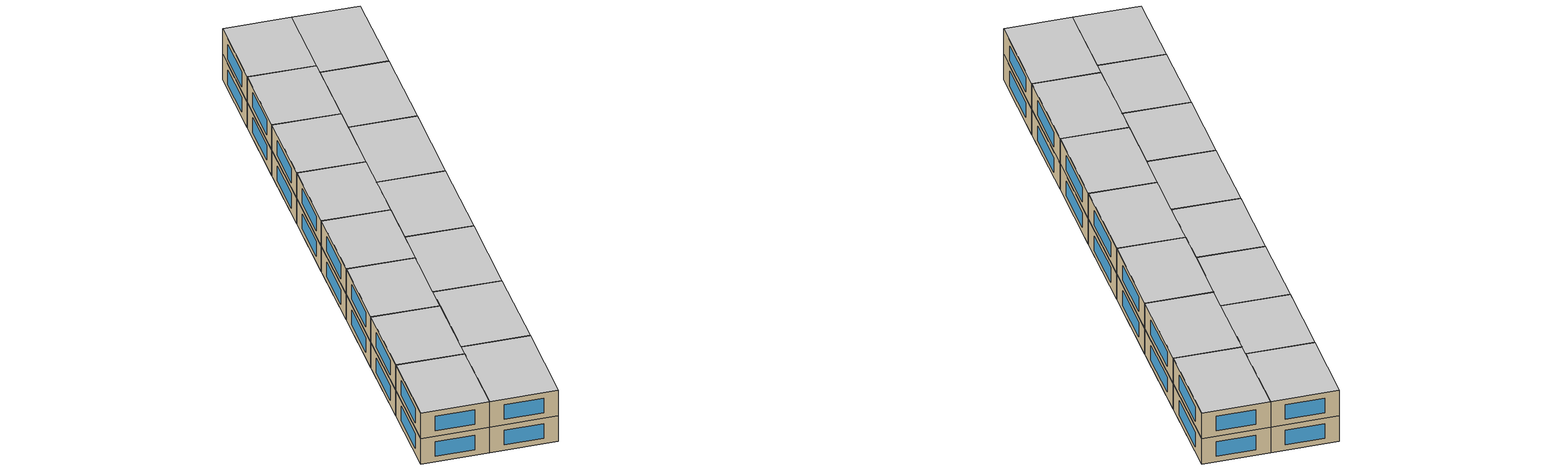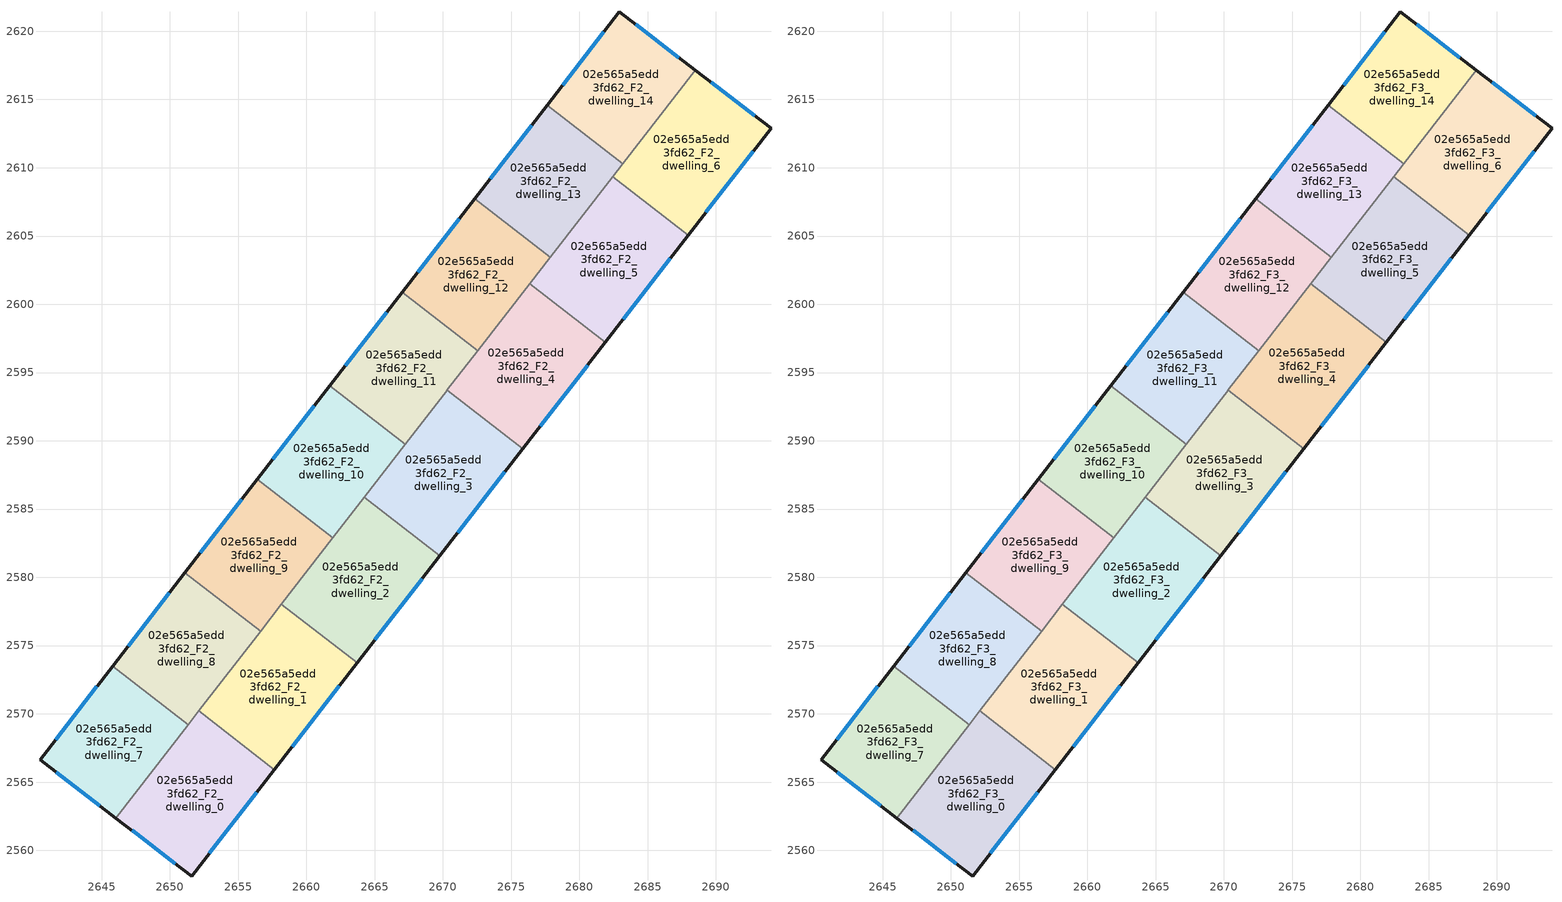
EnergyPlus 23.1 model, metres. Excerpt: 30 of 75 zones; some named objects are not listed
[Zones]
02e565a5edd3fd62_F2_dwelling_0
 floor to 02e565a5edd3fd62_F1_dwelling_0 (EU_floor_Construction): 2657.65,2565.92 2651.6,2558.1 2646.04,2562.37 2652.11,2570.21 z6
 wall outside (EU_wall_Construction): 2646.04,2562.37 2651.6,2558.1 2657.65,2565.92 z6:9
 wall to 02e565a5edd3fd62_F2_dwelling_1 (EU_wall_Construction): 2657.65,2565.92 2652.11,2570.21 z6:9
 wall to 02e565a5edd3fd62_F2_dwelling_7 (EU_wall_Construction): 2651.34,2569.21 2646.04,2562.37 z6:9
 wall to 02e565a5edd3fd62_F2_dwelling_8 (EU_wall_Construction): 2652.11,2570.21 2651.34,2569.21 z6:9
 window (EU_Window_Construction): 2652.89,2559.78 2656.36,2564.25 / 2647.23,2561.46 2650.41,2559.02 z6.64:8.36
02e565a5edd3fd62_F2_dwelling_1
 floor to 02e565a5edd3fd62_F1_dwelling_1 (EU_floor_Construction): 2663.71,2573.75 2657.65,2565.92 2652.11,2570.21 2658.18,2578.04 z6
 wall outside (EU_wall_Construction): 2657.65,2565.92 2663.71,2573.75 z6:9
 wall to 02e565a5edd3fd62_F2_dwelling_2 (EU_wall_Construction): 2663.71,2573.75 2658.18,2578.04 z6:9
 wall to 02e565a5edd3fd62_F2_dwelling_8 (EU_wall_Construction): 2656.64,2576.06 2652.11,2570.21 z6:9
 wall to 02e565a5edd3fd62_F2_dwelling_9 (EU_wall_Construction): 2658.18,2578.04 2656.64,2576.06 z6:9
 window (EU_Window_Construction): 2658.95,2567.6 2662.42,2572.07 z6.64:8.36
02e565a5edd3fd62_F2_dwelling_10
 floor to 02e565a5edd3fd62_F1_dwelling_10 (EU_floor_Construction): 2667.25,2589.75 2661.95,2582.91 2656.41,2587.2 2661.72,2594.04 z6
 wall outside (EU_wall_Construction): 2661.72,2594.04 2656.41,2587.2 z6:9
 wall to 02e565a5edd3fd62_F2_dwelling_11 (EU_wall_Construction): 2667.25,2589.75 2661.72,2594.04 z6:9
 wall to 02e565a5edd3fd62_F2_dwelling_9 (EU_wall_Construction): 2656.41,2587.2 2661.95,2582.91 z6:9
 wall to 02e565a5edd3fd62_F2_dwelling_3 (EU_wall_Construction): 2664.24,2585.86 2667.25,2589.75 z6:9
 wall to 02e565a5edd3fd62_F2_dwelling_2 (EU_wall_Construction): 2661.95,2582.91 2664.24,2585.86 z6:9
 window (EU_Window_Construction): 2660.58,2592.58 2657.55,2588.66 z6.64:8.36
02e565a5edd3fd62_F2_dwelling_11
 floor to 02e565a5edd3fd62_F1_dwelling_11 (EU_floor_Construction): 2672.56,2596.6 2667.25,2589.75 2661.72,2594.04 2667.02,2600.89 z6
 wall outside (EU_wall_Construction): 2667.02,2600.89 2661.72,2594.04 z6:9
 wall to 02e565a5edd3fd62_F2_dwelling_12 (EU_wall_Construction): 2672.56,2596.6 2667.02,2600.89 z6:9
 wall to 02e565a5edd3fd62_F2_dwelling_4 (EU_wall_Construction): 2670.3,2593.69 2672.56,2596.6 z6:9
 wall to 02e565a5edd3fd62_F2_dwelling_3 (EU_wall_Construction): 2667.25,2589.75 2670.3,2593.69 z6:9
 window (EU_Window_Construction): 2665.88,2599.43 2662.85,2595.51 z6.64:8.36
02e565a5edd3fd62_F2_dwelling_12
 floor to 02e565a5edd3fd62_F1_dwelling_12 (EU_floor_Construction): 2677.86,2603.45 2672.56,2596.6 2667.02,2600.89 2672.32,2607.74 z6
 wall outside (EU_wall_Construction): 2672.32,2607.74 2667.02,2600.89 z6:9
 wall to 02e565a5edd3fd62_F2_dwelling_13 (EU_wall_Construction): 2677.86,2603.45 2672.32,2607.74 z6:9
 wall to 02e565a5edd3fd62_F2_dwelling_5 (EU_wall_Construction): 2676.36,2601.52 2677.86,2603.45 z6:9
 wall to 02e565a5edd3fd62_F2_dwelling_4 (EU_wall_Construction): 2672.56,2596.6 2676.36,2601.52 z6:9
 window (EU_Window_Construction): 2671.19,2606.28 2668.16,2602.36 z6.64:8.36
02e565a5edd3fd62_F2_dwelling_13
 floor to 02e565a5edd3fd62_F1_dwelling_13 (EU_floor_Construction): 2683.17,2610.3 2677.86,2603.45 2672.32,2607.74 2677.63,2614.59 z6
 wall outside (EU_wall_Construction): 2677.63,2614.59 2672.32,2607.74 z6:9
 wall to 02e565a5edd3fd62_F2_dwelling_14 (EU_wall_Construction): 2683.17,2610.3 2677.63,2614.59 z6:9
 wall to 02e565a5edd3fd62_F2_dwelling_6 (EU_wall_Construction): 2682.42,2609.34 2683.17,2610.3 z6:9
 wall to 02e565a5edd3fd62_F2_dwelling_5 (EU_wall_Construction): 2677.86,2603.45 2682.42,2609.34 z6:9
 window (EU_Window_Construction): 2676.49,2613.12 2673.46,2609.21 z6.64:8.36
02e565a5edd3fd62_F2_dwelling_14
 floor to 02e565a5edd3fd62_F1_dwelling_14 (EU_floor_Construction): 2688.48,2617.16 2683.17,2610.3 2677.63,2614.59 2682.92,2621.43 z6
 wall outside (EU_wall_Construction): 2688.48,2617.16 2682.92,2621.43 2677.63,2614.59 z6:9
 wall to 02e565a5edd3fd62_F2_dwelling_6 (EU_wall_Construction): 2683.17,2610.3 2688.48,2617.16 z6:9
 window (EU_Window_Construction): 2687.29,2618.07 2684.11,2620.51 / 2681.79,2619.96 2678.76,2616.05 z6.64:8.36
02e565a5edd3fd62_F2_dwelling_2
 floor to 02e565a5edd3fd62_F1_dwelling_2 (EU_floor_Construction): 2669.78,2581.57 2663.71,2573.75 2658.18,2578.04 2664.24,2585.86 z6
 wall outside (EU_wall_Construction): 2663.71,2573.75 2669.78,2581.57 z6:9
 wall to 02e565a5edd3fd62_F2_dwelling_3 (EU_wall_Construction): 2669.78,2581.57 2664.24,2585.86 z6:9
 wall to 02e565a5edd3fd62_F2_dwelling_9 (EU_wall_Construction): 2661.95,2582.91 2658.18,2578.04 z6:9
 window (EU_Window_Construction): 2665.01,2575.42 2668.48,2579.9 z6.64:8.36
02e565a5edd3fd62_F2_dwelling_3
 floor to 02e565a5edd3fd62_F1_dwelling_3 (EU_floor_Construction): 2675.84,2589.4 2669.78,2581.57 2664.24,2585.86 2670.3,2593.69 z6
 wall outside (EU_wall_Construction): 2669.78,2581.57 2675.84,2589.4 z6:9
 wall to 02e565a5edd3fd62_F2_dwelling_4 (EU_wall_Construction): 2675.84,2589.4 2670.3,2593.69 z6:9
 window (EU_Window_Construction): 2671.07,2583.25 2674.54,2587.72 z6.64:8.36
02e565a5edd3fd62_F2_dwelling_4
 floor to 02e565a5edd3fd62_F1_dwelling_4 (EU_floor_Construction): 2681.9,2597.23 2675.84,2589.4 2670.3,2593.69 2676.36,2601.52 z6
 wall outside (EU_wall_Construction): 2675.84,2589.4 2681.9,2597.23 z6:9
 wall to 02e565a5edd3fd62_F2_dwelling_5 (EU_wall_Construction): 2681.9,2597.23 2676.36,2601.52 z6:9
 window (EU_Window_Construction): 2677.14,2591.08 2680.6,2595.55 z6.64:8.36
02e565a5edd3fd62_F2_dwelling_5
 floor to 02e565a5edd3fd62_F1_dwelling_5 (EU_floor_Construction): 2687.96,2605.05 2681.9,2597.23 2676.36,2601.52 2682.42,2609.34 z6
 wall outside (EU_wall_Construction): 2681.9,2597.23 2687.96,2605.05 z6:9
 wall to 02e565a5edd3fd62_F2_dwelling_6 (EU_wall_Construction): 2687.96,2605.05 2682.42,2609.34 z6:9
 window (EU_Window_Construction): 2683.2,2598.9 2686.66,2603.38 z6.64:8.36
02e565a5edd3fd62_F2_dwelling_6
 floor to 02e565a5edd3fd62_F1_dwelling_6 (EU_floor_Construction): 2694.03,2612.89 2687.96,2605.05 2682.42,2609.34 2688.48,2617.16 z6
 wall outside (EU_wall_Construction): 2687.96,2605.05 2694.03,2612.89 2688.48,2617.16 z6:9
 window (EU_Window_Construction): 2692.84,2613.81 2689.67,2616.25 / 2689.26,2606.73 2692.73,2611.21 z6.64:8.36
02e565a5edd3fd62_F2_dwelling_7
 floor to 02e565a5edd3fd62_F1_dwelling_7 (EU_floor_Construction): 2651.34,2569.21 2646.04,2562.37 2640.49,2566.64 2645.8,2573.5 z6
 wall outside (EU_wall_Construction): 2645.8,2573.5 2640.49,2566.64 2646.04,2562.37 z6:9
 wall to 02e565a5edd3fd62_F2_dwelling_8 (EU_wall_Construction): 2651.34,2569.21 2645.8,2573.5 z6:9
 window (EU_Window_Construction): 2641.68,2565.72 2644.85,2563.29 / 2644.66,2572.03 2641.63,2568.11 z6.64:8.36
02e565a5edd3fd62_F2_dwelling_8
 floor to 02e565a5edd3fd62_F1_dwelling_8 (EU_floor_Construction): 2656.64,2576.06 2651.34,2569.21 2645.8,2573.5 2651.11,2580.35 z6
 wall outside (EU_wall_Construction): 2651.11,2580.35 2645.8,2573.5 z6:9
 wall to 02e565a5edd3fd62_F2_dwelling_9 (EU_wall_Construction): 2656.64,2576.06 2651.11,2580.35 z6:9
 window (EU_Window_Construction): 2649.97,2578.88 2646.94,2574.96 z6.64:8.36
02e565a5edd3fd62_F2_dwelling_9
 floor to 02e565a5edd3fd62_F1_dwelling_9 (EU_floor_Construction): 2661.95,2582.91 2656.64,2576.06 2651.11,2580.35 2656.41,2587.2 z6
 wall outside (EU_wall_Construction): 2656.41,2587.2 2651.11,2580.35 z6:9
 window (EU_Window_Construction): 2655.27,2585.73 2652.24,2581.81 z6.64:8.36
02e565a5edd3fd62_F3_dwelling_0
 floor to 02e565a5edd3fd62_F2_dwelling_0 (EU_floor_Construction): 2657.65,2565.92 2651.6,2558.1 2646.04,2562.37 2652.11,2570.21 z9
 wall outside (EU_wall_Construction): 2646.04,2562.37 2651.6,2558.1 2657.65,2565.92 z9:12
 wall to 02e565a5edd3fd62_F3_dwelling_1 (EU_wall_Construction): 2657.65,2565.92 2652.11,2570.21 z9:12
 wall to 02e565a5edd3fd62_F3_dwelling_7 (EU_wall_Construction): 2651.34,2569.21 2646.04,2562.37 z9:12
 wall to 02e565a5edd3fd62_F3_dwelling_8 (EU_wall_Construction): 2652.11,2570.21 2651.34,2569.21 z9:12
 window (EU_Window_Construction): 2652.89,2559.78 2656.36,2564.25 / 2647.23,2561.46 2650.41,2559.02 z9.64:11.36
 ceiling to 02e565a5edd3fd62_F4_dwelling_0 (EU_floor_Construction): 2651.6,2558.1 2657.65,2565.92 2652.11,2570.21 2646.04,2562.37 z12
02e565a5edd3fd62_F3_dwelling_1
 floor to 02e565a5edd3fd62_F2_dwelling_1 (EU_floor_Construction): 2663.71,2573.75 2657.65,2565.92 2652.11,2570.21 2658.18,2578.04 z9
 wall outside (EU_wall_Construction): 2657.65,2565.92 2663.71,2573.75 z9:12
 wall to 02e565a5edd3fd62_F3_dwelling_2 (EU_wall_Construction): 2663.71,2573.75 2658.18,2578.04 z9:12
 wall to 02e565a5edd3fd62_F3_dwelling_8 (EU_wall_Construction): 2656.64,2576.06 2652.11,2570.21 z9:12
 wall to 02e565a5edd3fd62_F3_dwelling_9 (EU_wall_Construction): 2658.18,2578.04 2656.64,2576.06 z9:12
 window (EU_Window_Construction): 2658.95,2567.6 2662.42,2572.07 z9.64:11.36
 ceiling to 02e565a5edd3fd62_F4_dwelling_1 (EU_floor_Construction): 2657.65,2565.92 2663.71,2573.75 2658.18,2578.04 2652.11,2570.21 z12
02e565a5edd3fd62_F3_dwelling_10
 floor to 02e565a5edd3fd62_F2_dwelling_10 (EU_floor_Construction): 2667.25,2589.75 2661.95,2582.91 2656.41,2587.2 2661.72,2594.04 z9
 wall outside (EU_wall_Construction): 2661.72,2594.04 2656.41,2587.2 z9:12
 wall to 02e565a5edd3fd62_F3_dwelling_11 (EU_wall_Construction): 2667.25,2589.75 2661.72,2594.04 z9:12
 wall to 02e565a5edd3fd62_F3_dwelling_9 (EU_wall_Construction): 2656.41,2587.2 2661.95,2582.91 z9:12
 wall to 02e565a5edd3fd62_F3_dwelling_3 (EU_wall_Construction): 2664.24,2585.86 2667.25,2589.75 z9:12
 wall to 02e565a5edd3fd62_F3_dwelling_2 (EU_wall_Construction): 2661.95,2582.91 2664.24,2585.86 z9:12
 window (EU_Window_Construction): 2660.58,2592.58 2657.55,2588.66 z9.64:11.36
 ceiling to 02e565a5edd3fd62_F4_dwelling_10 (EU_floor_Construction): 2661.95,2582.91 2667.25,2589.75 2661.72,2594.04 2656.41,2587.2 z12
02e565a5edd3fd62_F3_dwelling_11
 floor to 02e565a5edd3fd62_F2_dwelling_11 (EU_floor_Construction): 2672.56,2596.6 2667.25,2589.75 2661.72,2594.04 2667.02,2600.89 z9
 wall outside (EU_wall_Construction): 2667.02,2600.89 2661.72,2594.04 z9:12
 wall to 02e565a5edd3fd62_F3_dwelling_12 (EU_wall_Construction): 2672.56,2596.6 2667.02,2600.89 z9:12
 wall to 02e565a5edd3fd62_F3_dwelling_4 (EU_wall_Construction): 2670.3,2593.69 2672.56,2596.6 z9:12
 wall to 02e565a5edd3fd62_F3_dwelling_3 (EU_wall_Construction): 2667.25,2589.75 2670.3,2593.69 z9:12
 window (EU_Window_Construction): 2665.88,2599.43 2662.85,2595.51 z9.64:11.36
 ceiling to 02e565a5edd3fd62_F4_dwelling_11 (EU_floor_Construction): 2667.25,2589.75 2672.56,2596.6 2667.02,2600.89 2661.72,2594.04 z12
02e565a5edd3fd62_F3_dwelling_12
 floor to 02e565a5edd3fd62_F2_dwelling_12 (EU_floor_Construction): 2677.86,2603.45 2672.56,2596.6 2667.02,2600.89 2672.32,2607.74 z9
 wall outside (EU_wall_Construction): 2672.32,2607.74 2667.02,2600.89 z9:12
 wall to 02e565a5edd3fd62_F3_dwelling_13 (EU_wall_Construction): 2677.86,2603.45 2672.32,2607.74 z9:12
 wall to 02e565a5edd3fd62_F3_dwelling_5 (EU_wall_Construction): 2676.36,2601.52 2677.86,2603.45 z9:12
 wall to 02e565a5edd3fd62_F3_dwelling_4 (EU_wall_Construction): 2672.56,2596.6 2676.36,2601.52 z9:12
 window (EU_Window_Construction): 2671.19,2606.28 2668.16,2602.36 z9.64:11.36
 ceiling to 02e565a5edd3fd62_F4_dwelling_12 (EU_floor_Construction): 2672.56,2596.6 2677.86,2603.45 2672.32,2607.74 2667.02,2600.89 z12
02e565a5edd3fd62_F3_dwelling_13
 floor to 02e565a5edd3fd62_F2_dwelling_13 (EU_floor_Construction): 2683.17,2610.3 2677.86,2603.45 2672.32,2607.74 2677.63,2614.59 z9
 wall outside (EU_wall_Construction): 2677.63,2614.59 2672.32,2607.74 z9:12
 wall to 02e565a5edd3fd62_F3_dwelling_14 (EU_wall_Construction): 2683.17,2610.3 2677.63,2614.59 z9:12
 wall to 02e565a5edd3fd62_F3_dwelling_6 (EU_wall_Construction): 2682.42,2609.34 2683.17,2610.3 z9:12
 wall to 02e565a5edd3fd62_F3_dwelling_5 (EU_wall_Construction): 2677.86,2603.45 2682.42,2609.34 z9:12
 window (EU_Window_Construction): 2676.49,2613.12 2673.46,2609.21 z9.64:11.36
 ceiling to 02e565a5edd3fd62_F4_dwelling_13 (EU_floor_Construction): 2677.86,2603.45 2683.17,2610.3 2677.63,2614.59 2672.32,2607.74 z12
02e565a5edd3fd62_F3_dwelling_14
 floor to 02e565a5edd3fd62_F2_dwelling_14 (EU_floor_Construction): 2688.48,2617.16 2683.17,2610.3 2677.63,2614.59 2682.92,2621.43 z9
 wall outside (EU_wall_Construction): 2688.48,2617.16 2682.92,2621.43 2677.63,2614.59 z9:12
 wall to 02e565a5edd3fd62_F3_dwelling_6 (EU_wall_Construction): 2683.17,2610.3 2688.48,2617.16 z9:12
 window (EU_Window_Construction): 2687.29,2618.07 2684.11,2620.51 / 2681.79,2619.96 2678.76,2616.05 z9.64:11.36
 ceiling to 02e565a5edd3fd62_F4_dwelling_14 (EU_floor_Construction): 2683.17,2610.3 2688.48,2617.16 2682.92,2621.43 2677.63,2614.59 z12
02e565a5edd3fd62_F3_dwelling_2
 floor to 02e565a5edd3fd62_F2_dwelling_2 (EU_floor_Construction): 2669.78,2581.57 2663.71,2573.75 2658.18,2578.04 2664.24,2585.86 z9
 wall outside (EU_wall_Construction): 2663.71,2573.75 2669.78,2581.57 z9:12
 wall to 02e565a5edd3fd62_F3_dwelling_3 (EU_wall_Construction): 2669.78,2581.57 2664.24,2585.86 z9:12
 wall to 02e565a5edd3fd62_F3_dwelling_9 (EU_wall_Construction): 2661.95,2582.91 2658.18,2578.04 z9:12
 window (EU_Window_Construction): 2665.01,2575.42 2668.48,2579.9 z9.64:11.36
 ceiling to 02e565a5edd3fd62_F4_dwelling_2 (EU_floor_Construction): 2663.71,2573.75 2669.78,2581.57 2664.24,2585.86 2658.18,2578.04 z12
02e565a5edd3fd62_F3_dwelling_3
 floor to 02e565a5edd3fd62_F2_dwelling_3 (EU_floor_Construction): 2675.84,2589.4 2669.78,2581.57 2664.24,2585.86 2670.3,2593.69 z9
 wall outside (EU_wall_Construction): 2669.78,2581.57 2675.84,2589.4 z9:12
 wall to 02e565a5edd3fd62_F3_dwelling_4 (EU_wall_Construction): 2675.84,2589.4 2670.3,2593.69 z9:12
 window (EU_Window_Construction): 2671.07,2583.25 2674.54,2587.72 z9.64:11.36
 ceiling to 02e565a5edd3fd62_F4_dwelling_3 (EU_floor_Construction): 2669.78,2581.57 2675.84,2589.4 2670.3,2593.69 2664.24,2585.86 z12
02e565a5edd3fd62_F3_dwelling_4
 floor to 02e565a5edd3fd62_F2_dwelling_4 (EU_floor_Construction): 2681.9,2597.23 2675.84,2589.4 2670.3,2593.69 2676.36,2601.52 z9
 wall outside (EU_wall_Construction): 2675.84,2589.4 2681.9,2597.23 z9:12
 wall to 02e565a5edd3fd62_F3_dwelling_5 (EU_wall_Construction): 2681.9,2597.23 2676.36,2601.52 z9:12
 window (EU_Window_Construction): 2677.14,2591.08 2680.6,2595.55 z9.64:11.36
 ceiling to 02e565a5edd3fd62_F4_dwelling_4 (EU_floor_Construction): 2675.84,2589.4 2681.9,2597.23 2676.36,2601.52 2670.3,2593.69 z12
02e565a5edd3fd62_F3_dwelling_5
 floor to 02e565a5edd3fd62_F2_dwelling_5 (EU_floor_Construction): 2687.96,2605.05 2681.9,2597.23 2676.36,2601.52 2682.42,2609.34 z9
 wall outside (EU_wall_Construction): 2681.9,2597.23 2687.96,2605.05 z9:12
 wall to 02e565a5edd3fd62_F3_dwelling_6 (EU_wall_Construction): 2687.96,2605.05 2682.42,2609.34 z9:12
 window (EU_Window_Construction): 2683.2,2598.9 2686.66,2603.38 z9.64:11.36
 ceiling to 02e565a5edd3fd62_F4_dwelling_5 (EU_floor_Construction): 2681.9,2597.23 2687.96,2605.05 2682.42,2609.34 2676.36,2601.52 z12
02e565a5edd3fd62_F3_dwelling_6
 floor to 02e565a5edd3fd62_F2_dwelling_6 (EU_floor_Construction): 2694.03,2612.89 2687.96,2605.05 2682.42,2609.34 2688.48,2617.16 z9
 wall outside (EU_wall_Construction): 2687.96,2605.05 2694.03,2612.89 2688.48,2617.16 z9:12
 window (EU_Window_Construction): 2692.84,2613.81 2689.67,2616.25 / 2689.26,2606.73 2692.73,2611.21 z9.64:11.36
 ceiling to 02e565a5edd3fd62_F4_dwelling_6 (EU_floor_Construction): 2687.96,2605.05 2694.03,2612.89 2688.48,2617.16 2682.42,2609.34 z12
02e565a5edd3fd62_F3_dwelling_7
 floor to 02e565a5edd3fd62_F2_dwelling_7 (EU_floor_Construction): 2651.34,2569.21 2646.04,2562.37 2640.49,2566.64 2645.8,2573.5 z9
 wall outside (EU_wall_Construction): 2645.8,2573.5 2640.49,2566.64 2646.04,2562.37 z9:12
 wall to 02e565a5edd3fd62_F3_dwelling_8 (EU_wall_Construction): 2651.34,2569.21 2645.8,2573.5 z9:12
 window (EU_Window_Construction): 2641.68,2565.72 2644.85,2563.29 / 2644.66,2572.03 2641.63,2568.11 z9.64:11.36
 ceiling to 02e565a5edd3fd62_F4_dwelling_7 (EU_floor_Construction): 2646.04,2562.37 2651.34,2569.21 2645.8,2573.5 2640.49,2566.64 z12
02e565a5edd3fd62_F3_dwelling_8
 floor to 02e565a5edd3fd62_F2_dwelling_8 (EU_floor_Construction): 2656.64,2576.06 2651.34,2569.21 2645.8,2573.5 2651.11,2580.35 z9
 wall outside (EU_wall_Construction): 2651.11,2580.35 2645.8,2573.5 z9:12
 wall to 02e565a5edd3fd62_F3_dwelling_9 (EU_wall_Construction): 2656.64,2576.06 2651.11,2580.35 z9:12
 window (EU_Window_Construction): 2649.97,2578.88 2646.94,2574.96 z9.64:11.36
 ceiling to 02e565a5edd3fd62_F4_dwelling_8 (EU_floor_Construction): 2651.34,2569.21 2656.64,2576.06 2651.11,2580.35 2645.8,2573.5 z12
02e565a5edd3fd62_F3_dwelling_9
 floor to 02e565a5edd3fd62_F2_dwelling_9 (EU_floor_Construction): 2661.95,2582.91 2656.64,2576.06 2651.11,2580.35 2656.41,2587.2 z9
 wall outside (EU_wall_Construction): 2656.41,2587.2 2651.11,2580.35 z9:12
 window (EU_Window_Construction): 2655.27,2585.73 2652.24,2581.81 z9.64:11.36
 ceiling to 02e565a5edd3fd62_F4_dwelling_9 (EU_floor_Construction): 2656.64,2576.06 2661.95,2582.91 2656.41,2587.2 2651.11,2580.35 z12
[Building]
EU S2 Campaign: North Axis=0; Terrain=City; Solar Distribution=FullExterior
[Site:Location]
Yerevan-Zvartnots.Intl.AP: Latitude=40.15; Longitude=44.383; Time Zone=4; Elevation=854
[SizingPeriod:WeatherFileDays]
AnnualSizingPeriod: Begin Month=1; Begin Day of Month=1; End Month=12; End Day of Month=31; Day of Week for Start Day=Monday; Use Weather File Daylight Saving Period=No; Use Weather File Rain and Snow Indicators=No
[MATERIAL]
EU_InternalMass_Material: Roughness=MediumRough; Thickness=0.1; Conductivity=1; Density=1800; Specific Heat=900; Thermal Absorptance=0.9; Solar Absorptance=0.7; Visible Absorptance=0.7
[MATERIAL:NOMASS] Roughness=MediumRough; Thermal Absorptance=0.9; Solar Absorptance=0.7; Visible Absorptance=0.7
Name | Thermal Resistance
EU_wall_NoMass | 1.05043
EU_floor_NoMass | 0.478065
[WINDOWMATERIAL:SIMPLEGLAZINGSYSTEM]
EU_Window_SimpleGlazing: UFactor=2.5566; Solar Heat Gain Coefficient=0.75; Visible Transmittance=0.75
[CONSTRUCTION]
EU_wall_Construction: EU_wall_NoMass
EU_floor_Construction: EU_floor_NoMass
EU_Window_Construction: EU_Window_SimpleGlazing
EU_InternalMass_Construction: EU_InternalMass_Material
[ZONE] Type=1; Multiplier=1; Ceiling Height=autocalculate; Floor Area=autocalculate; Part of Total Floor Area=Yes
Name | Volume
02e565a5edd3fd62_F2_dwelling_0; 02e565a5edd3fd62_F3_dwelling_0; 02e565a5edd3fd62_F2_dwelling_6; 02e565a5edd3fd62_F3_dwelling_6 | 208.02
02e565a5edd3fd62_F2_dwelling_1; 02e565a5edd3fd62_F3_dwelling_1; 02e565a5edd3fd62_F2_dwelling_2; 02e565a5edd3fd62_F3_dwelling_2; 02e565a5edd3fd62_F2_dwelling_3; 02e565a5edd3fd62_F3_dwelling_3; 02e565a5edd3fd62_F2_dwelling_4; 02e565a5edd3fd62_F3_dwelling_4; 02e565a5edd3fd62_F2_dwelling_5; 02e565a5edd3fd62_F3_dwelling_5 | 208.014
02e565a5edd3fd62_F2_dwelling_10; 02e565a5edd3fd62_F3_dwelling_10 | 182.051
02e565a5edd3fd62_F2_dwelling_11; 02e565a5edd3fd62_F3_dwelling_11; 02e565a5edd3fd62_F2_dwelling_8; 02e565a5edd3fd62_F3_dwelling_8 | 182.036
02e565a5edd3fd62_F2_dwelling_12; 02e565a5edd3fd62_F3_dwelling_12; 02e565a5edd3fd62_F2_dwelling_9; 02e565a5edd3fd62_F3_dwelling_9 | 182.048
02e565a5edd3fd62_F2_dwelling_13; 02e565a5edd3fd62_F3_dwelling_13 | 182.035
02e565a5edd3fd62_F2_dwelling_14; 02e565a5edd3fd62_F3_dwelling_14; 02e565a5edd3fd62_F2_dwelling_7; 02e565a5edd3fd62_F3_dwelling_7 | 182.042
[INTERNALMASS] Construction=EU_InternalMass_Construction
Name | Zone or ZoneList | Surface Area
02e565a5edd3fd62_F2_dwelling_0_EU_InternalMass | 02e565a5edd3fd62_F2_dwelling_0 | 69.34
02e565a5edd3fd62_F2_dwelling_1_EU_InternalMass | 02e565a5edd3fd62_F2_dwelling_1 | 69.3421
02e565a5edd3fd62_F2_dwelling_2_EU_InternalMass | 02e565a5edd3fd62_F2_dwelling_2 | 69.338
02e565a5edd3fd62_F2_dwelling_3_EU_InternalMass | 02e565a5edd3fd62_F2_dwelling_3 | 69.338
02e565a5edd3fd62_F2_dwelling_4_EU_InternalMass | 02e565a5edd3fd62_F2_dwelling_4 | 69.3415
02e565a5edd3fd62_F2_dwelling_5_EU_InternalMass | 02e565a5edd3fd62_F2_dwelling_5 | 69.338
02e565a5edd3fd62_F2_dwelling_6_EU_InternalMass | 02e565a5edd3fd62_F2_dwelling_6 | 69.34
02e565a5edd3fd62_F2_dwelling_7_EU_InternalMass | 02e565a5edd3fd62_F2_dwelling_7 | 60.6805
02e565a5edd3fd62_F2_dwelling_8_EU_InternalMass | 02e565a5edd3fd62_F2_dwelling_8 | 60.6786
02e565a5edd3fd62_F2_dwelling_9_EU_InternalMass | 02e565a5edd3fd62_F2_dwelling_9 | 60.6828
02e565a5edd3fd62_F2_dwelling_10_EU_InternalMass | 02e565a5edd3fd62_F2_dwelling_10 | 60.6839
02e565a5edd3fd62_F2_dwelling_11_EU_InternalMass | 02e565a5edd3fd62_F2_dwelling_11 | 60.6785
02e565a5edd3fd62_F2_dwelling_12_EU_InternalMass | 02e565a5edd3fd62_F2_dwelling_12 | 60.6828
02e565a5edd3fd62_F2_dwelling_13_EU_InternalMass | 02e565a5edd3fd62_F2_dwelling_13 | 60.6785
02e565a5edd3fd62_F2_dwelling_14_EU_InternalMass | 02e565a5edd3fd62_F2_dwelling_14 | 60.6805
02e565a5edd3fd62_F3_dwelling_0_EU_InternalMass | 02e565a5edd3fd62_F3_dwelling_0 | 69.34
02e565a5edd3fd62_F3_dwelling_1_EU_InternalMass | 02e565a5edd3fd62_F3_dwelling_1 | 69.3421
02e565a5edd3fd62_F3_dwelling_2_EU_InternalMass | 02e565a5edd3fd62_F3_dwelling_2 | 69.338
02e565a5edd3fd62_F3_dwelling_3_EU_InternalMass | 02e565a5edd3fd62_F3_dwelling_3 | 69.338
02e565a5edd3fd62_F3_dwelling_4_EU_InternalMass | 02e565a5edd3fd62_F3_dwelling_4 | 69.3415
02e565a5edd3fd62_F3_dwelling_5_EU_InternalMass | 02e565a5edd3fd62_F3_dwelling_5 | 69.338
02e565a5edd3fd62_F3_dwelling_6_EU_InternalMass | 02e565a5edd3fd62_F3_dwelling_6 | 69.34
02e565a5edd3fd62_F3_dwelling_7_EU_InternalMass | 02e565a5edd3fd62_F3_dwelling_7 | 60.6805
02e565a5edd3fd62_F3_dwelling_8_EU_InternalMass | 02e565a5edd3fd62_F3_dwelling_8 | 60.6786
02e565a5edd3fd62_F3_dwelling_9_EU_InternalMass | 02e565a5edd3fd62_F3_dwelling_9 | 60.6828
02e565a5edd3fd62_F3_dwelling_10_EU_InternalMass | 02e565a5edd3fd62_F3_dwelling_10 | 60.6839
02e565a5edd3fd62_F3_dwelling_11_EU_InternalMass | 02e565a5edd3fd62_F3_dwelling_11 | 60.6785
02e565a5edd3fd62_F3_dwelling_12_EU_InternalMass | 02e565a5edd3fd62_F3_dwelling_12 | 60.6828
02e565a5edd3fd62_F3_dwelling_13_EU_InternalMass | 02e565a5edd3fd62_F3_dwelling_13 | 60.6785
02e565a5edd3fd62_F3_dwelling_14_EU_InternalMass | 02e565a5edd3fd62_F3_dwelling_14 | 60.6805
[OTHEREQUIPMENT] Fuel Type=Electricity; Design Level Calculation Method=Watts/Area; Power per Zone Floor Area=1; Fraction Latent=0; Fraction Radiant=0; Fraction Lost=0; Carbon Dioxide Generation Rate=0; EndUse Subcategory=EU_Step8_InternalGains
Name | Zone or ZoneList or Space or SpaceList | Schedule
EU_Step8_InternalGain_02e565a5edd3fd62_F2_dwelling_0_f000 | 02e565a5edd3fd62_F2_dwelling_0 | EU_Step8_GainSchedule_02e565a5edd3fd62_F2_dwelling_0_f000
EU_Step8_InternalGain_02e565a5edd3fd62_F2_dwelling_1_f000 | 02e565a5edd3fd62_F2_dwelling_1 | EU_Step8_GainSchedule_02e565a5edd3fd62_F2_dwelling_1_f000
EU_Step8_InternalGain_02e565a5edd3fd62_F2_dwelling_2_f000 | 02e565a5edd3fd62_F2_dwelling_2 | EU_Step8_GainSchedule_02e565a5edd3fd62_F2_dwelling_2_f000
EU_Step8_InternalGain_02e565a5edd3fd62_F2_dwelling_3_f000 | 02e565a5edd3fd62_F2_dwelling_3 | EU_Step8_GainSchedule_02e565a5edd3fd62_F2_dwelling_3_f000
EU_Step8_InternalGain_02e565a5edd3fd62_F2_dwelling_4_f000 | 02e565a5edd3fd62_F2_dwelling_4 | EU_Step8_GainSchedule_02e565a5edd3fd62_F2_dwelling_4_f000
EU_Step8_InternalGain_02e565a5edd3fd62_F2_dwelling_5_f000 | 02e565a5edd3fd62_F2_dwelling_5 | EU_Step8_GainSchedule_02e565a5edd3fd62_F2_dwelling_5_f000
EU_Step8_InternalGain_02e565a5edd3fd62_F2_dwelling_6_f000 | 02e565a5edd3fd62_F2_dwelling_6 | EU_Step8_GainSchedule_02e565a5edd3fd62_F2_dwelling_6_f000
EU_Step8_InternalGain_02e565a5edd3fd62_F2_dwelling_7_f000 | 02e565a5edd3fd62_F2_dwelling_7 | EU_Step8_GainSchedule_02e565a5edd3fd62_F2_dwelling_7_f000
EU_Step8_InternalGain_02e565a5edd3fd62_F2_dwelling_8_f000 | 02e565a5edd3fd62_F2_dwelling_8 | EU_Step8_GainSchedule_02e565a5edd3fd62_F2_dwelling_8_f000
EU_Step8_InternalGain_02e565a5edd3fd62_F2_dwelling_9_f000 | 02e565a5edd3fd62_F2_dwelling_9 | EU_Step8_GainSchedule_02e565a5edd3fd62_F2_dwelling_9_f000
EU_Step8_InternalGain_02e565a5edd3fd62_F2_dwelling_10_f000 | 02e565a5edd3fd62_F2_dwelling_10 | EU_Step8_GainSchedule_02e565a5edd3fd62_F2_dwelling_10_f000
EU_Step8_InternalGain_02e565a5edd3fd62_F2_dwelling_11_f000 | 02e565a5edd3fd62_F2_dwelling_11 | EU_Step8_GainSchedule_02e565a5edd3fd62_F2_dwelling_11_f000
EU_Step8_InternalGain_02e565a5edd3fd62_F2_dwelling_12_f000 | 02e565a5edd3fd62_F2_dwelling_12 | EU_Step8_GainSchedule_02e565a5edd3fd62_F2_dwelling_12_f000
EU_Step8_InternalGain_02e565a5edd3fd62_F2_dwelling_13_f000 | 02e565a5edd3fd62_F2_dwelling_13 | EU_Step8_GainSchedule_02e565a5edd3fd62_F2_dwelling_13_f000
EU_Step8_InternalGain_02e565a5edd3fd62_F2_dwelling_14_f000 | 02e565a5edd3fd62_F2_dwelling_14 | EU_Step8_GainSchedule_02e565a5edd3fd62_F2_dwelling_14_f000
EU_Step8_InternalGain_02e565a5edd3fd62_F3_dwelling_0_f000 | 02e565a5edd3fd62_F3_dwelling_0 | EU_Step8_GainSchedule_02e565a5edd3fd62_F3_dwelling_0_f000
EU_Step8_InternalGain_02e565a5edd3fd62_F3_dwelling_1_f000 | 02e565a5edd3fd62_F3_dwelling_1 | EU_Step8_GainSchedule_02e565a5edd3fd62_F3_dwelling_1_f000
EU_Step8_InternalGain_02e565a5edd3fd62_F3_dwelling_2_f000 | 02e565a5edd3fd62_F3_dwelling_2 | EU_Step8_GainSchedule_02e565a5edd3fd62_F3_dwelling_2_f000
EU_Step8_InternalGain_02e565a5edd3fd62_F3_dwelling_3_f000 | 02e565a5edd3fd62_F3_dwelling_3 | EU_Step8_GainSchedule_02e565a5edd3fd62_F3_dwelling_3_f000
EU_Step8_InternalGain_02e565a5edd3fd62_F3_dwelling_4_f000 | 02e565a5edd3fd62_F3_dwelling_4 | EU_Step8_GainSchedule_02e565a5edd3fd62_F3_dwelling_4_f000
EU_Step8_InternalGain_02e565a5edd3fd62_F3_dwelling_5_f000 | 02e565a5edd3fd62_F3_dwelling_5 | EU_Step8_GainSchedule_02e565a5edd3fd62_F3_dwelling_5_f000
EU_Step8_InternalGain_02e565a5edd3fd62_F3_dwelling_6_f000 | 02e565a5edd3fd62_F3_dwelling_6 | EU_Step8_GainSchedule_02e565a5edd3fd62_F3_dwelling_6_f000
EU_Step8_InternalGain_02e565a5edd3fd62_F3_dwelling_7_f000 | 02e565a5edd3fd62_F3_dwelling_7 | EU_Step8_GainSchedule_02e565a5edd3fd62_F3_dwelling_7_f000
EU_Step8_InternalGain_02e565a5edd3fd62_F3_dwelling_8_f000 | 02e565a5edd3fd62_F3_dwelling_8 | EU_Step8_GainSchedule_02e565a5edd3fd62_F3_dwelling_8_f000
EU_Step8_InternalGain_02e565a5edd3fd62_F3_dwelling_9_f000 | 02e565a5edd3fd62_F3_dwelling_9 | EU_Step8_GainSchedule_02e565a5edd3fd62_F3_dwelling_9_f000
EU_Step8_InternalGain_02e565a5edd3fd62_F3_dwelling_10_f000 | 02e565a5edd3fd62_F3_dwelling_10 | EU_Step8_GainSchedule_02e565a5edd3fd62_F3_dwelling_10_f000
EU_Step8_InternalGain_02e565a5edd3fd62_F3_dwelling_11_f000 | 02e565a5edd3fd62_F3_dwelling_11 | EU_Step8_GainSchedule_02e565a5edd3fd62_F3_dwelling_11_f000
EU_Step8_InternalGain_02e565a5edd3fd62_F3_dwelling_12_f000 | 02e565a5edd3fd62_F3_dwelling_12 | EU_Step8_GainSchedule_02e565a5edd3fd62_F3_dwelling_12_f000
EU_Step8_InternalGain_02e565a5edd3fd62_F3_dwelling_13_f000 | 02e565a5edd3fd62_F3_dwelling_13 | EU_Step8_GainSchedule_02e565a5edd3fd62_F3_dwelling_13_f000
EU_Step8_InternalGain_02e565a5edd3fd62_F3_dwelling_14_f000 | 02e565a5edd3fd62_F3_dwelling_14 | EU_Step8_GainSchedule_02e565a5edd3fd62_F3_dwelling_14_f000
[ZONEVENTILATION:DESIGNFLOWRATE] Schedule=EU_AlwaysOn; Design Flow Rate Calculation Method=AirChanges/Hour; Air Changes per Hour=0.557805; Ventilation Type=Natural; Fan Pressure Rise=0; Fan Total Efficiency=1; Constant Term Coefficient=1; Temperature Term Coefficient=0; Velocity Term Coefficient=0; Velocity Squared Term Coefficient=0; Minimum Indoor Temperature=-100; Maximum Indoor Temperature=100; Delta Temperature=-100; Minimum Outdoor Temperature=-100; Maximum Outdoor Temperature=100; Maximum Wind Speed=40
Name | Zone or ZoneList or Space or SpaceList
EU_ConstantAir_02e565a5edd3fd62_F2_dwelling_0 | 02e565a5edd3fd62_F2_dwelling_0
EU_ConstantAir_02e565a5edd3fd62_F2_dwelling_1 | 02e565a5edd3fd62_F2_dwelling_1
EU_ConstantAir_02e565a5edd3fd62_F2_dwelling_2 | 02e565a5edd3fd62_F2_dwelling_2
EU_ConstantAir_02e565a5edd3fd62_F2_dwelling_3 | 02e565a5edd3fd62_F2_dwelling_3
EU_ConstantAir_02e565a5edd3fd62_F2_dwelling_4 | 02e565a5edd3fd62_F2_dwelling_4
EU_ConstantAir_02e565a5edd3fd62_F2_dwelling_5 | 02e565a5edd3fd62_F2_dwelling_5
EU_ConstantAir_02e565a5edd3fd62_F2_dwelling_6 | 02e565a5edd3fd62_F2_dwelling_6
EU_ConstantAir_02e565a5edd3fd62_F2_dwelling_7 | 02e565a5edd3fd62_F2_dwelling_7
EU_ConstantAir_02e565a5edd3fd62_F2_dwelling_8 | 02e565a5edd3fd62_F2_dwelling_8
EU_ConstantAir_02e565a5edd3fd62_F2_dwelling_9 | 02e565a5edd3fd62_F2_dwelling_9
EU_ConstantAir_02e565a5edd3fd62_F2_dwelling_10 | 02e565a5edd3fd62_F2_dwelling_10
EU_ConstantAir_02e565a5edd3fd62_F2_dwelling_11 | 02e565a5edd3fd62_F2_dwelling_11
EU_ConstantAir_02e565a5edd3fd62_F2_dwelling_12 | 02e565a5edd3fd62_F2_dwelling_12
EU_ConstantAir_02e565a5edd3fd62_F2_dwelling_13 | 02e565a5edd3fd62_F2_dwelling_13
EU_ConstantAir_02e565a5edd3fd62_F2_dwelling_14 | 02e565a5edd3fd62_F2_dwelling_14
EU_ConstantAir_02e565a5edd3fd62_F3_dwelling_0 | 02e565a5edd3fd62_F3_dwelling_0
EU_ConstantAir_02e565a5edd3fd62_F3_dwelling_1 | 02e565a5edd3fd62_F3_dwelling_1
EU_ConstantAir_02e565a5edd3fd62_F3_dwelling_2 | 02e565a5edd3fd62_F3_dwelling_2
EU_ConstantAir_02e565a5edd3fd62_F3_dwelling_3 | 02e565a5edd3fd62_F3_dwelling_3
EU_ConstantAir_02e565a5edd3fd62_F3_dwelling_4 | 02e565a5edd3fd62_F3_dwelling_4
EU_ConstantAir_02e565a5edd3fd62_F3_dwelling_5 | 02e565a5edd3fd62_F3_dwelling_5
EU_ConstantAir_02e565a5edd3fd62_F3_dwelling_6 | 02e565a5edd3fd62_F3_dwelling_6
EU_ConstantAir_02e565a5edd3fd62_F3_dwelling_7 | 02e565a5edd3fd62_F3_dwelling_7
EU_ConstantAir_02e565a5edd3fd62_F3_dwelling_8 | 02e565a5edd3fd62_F3_dwelling_8
EU_ConstantAir_02e565a5edd3fd62_F3_dwelling_9 | 02e565a5edd3fd62_F3_dwelling_9
EU_ConstantAir_02e565a5edd3fd62_F3_dwelling_10 | 02e565a5edd3fd62_F3_dwelling_10
EU_ConstantAir_02e565a5edd3fd62_F3_dwelling_11 | 02e565a5edd3fd62_F3_dwelling_11
EU_ConstantAir_02e565a5edd3fd62_F3_dwelling_12 | 02e565a5edd3fd62_F3_dwelling_12
EU_ConstantAir_02e565a5edd3fd62_F3_dwelling_13 | 02e565a5edd3fd62_F3_dwelling_13
EU_ConstantAir_02e565a5edd3fd62_F3_dwelling_14 | 02e565a5edd3fd62_F3_dwelling_14
[HVACTEMPLATE:THERMOSTAT] Constant Heating Setpoint=20; Constant Cooling Setpoint=50
EU_HeatOnly_02e565a5edd3fd62_F3_dwelling_11; EU_HeatOnly_02e565a5edd3fd62_F3_dwelling_12; EU_HeatOnly_02e565a5edd3fd62_F3_dwelling_13; EU_HeatOnly_02e565a5edd3fd62_F3_dwelling_14; EU_HeatOnly_02e565a5edd3fd62_F4_dwelling_0; EU_HeatOnly_02e565a5edd3fd62_F4_dwelling_1; EU_HeatOnly_02e565a5edd3fd62_F4_dwelling_2; EU_HeatOnly_02e565a5edd3fd62_F4_dwelling_3; EU_HeatOnly_02e565a5edd3fd62_F4_dwelling_4; EU_HeatOnly_02e565a5edd3fd62_F4_dwelling_5; EU_HeatOnly_02e565a5edd3fd62_F4_dwelling_6; EU_HeatOnly_02e565a5edd3fd62_F4_dwelling_7; EU_HeatOnly_02e565a5edd3fd62_F4_dwelling_8; EU_HeatOnly_02e565a5edd3fd62_F4_dwelling_9; EU_HeatOnly_02e565a5edd3fd62_F4_dwelling_10; EU_HeatOnly_02e565a5edd3fd62_F4_dwelling_11; EU_HeatOnly_02e565a5edd3fd62_F4_dwelling_12; EU_HeatOnly_02e565a5edd3fd62_F4_dwelling_13; EU_HeatOnly_02e565a5edd3fd62_F4_dwelling_14
[HVACTEMPLATE:ZONE:IDEALLOADSAIRSYSTEM] System Availability Schedule=EU_AlwaysOn; Maximum Heating Supply Air Temperature=50; Minimum Cooling Supply Air Temperature=13; Maximum Heating Supply Air Humidity Ratio=0.0156; Minimum Cooling Supply Air Humidity Ratio=0.0077; Heating Limit=NoLimit; Cooling Limit=NoLimit; Heating Availability Schedule=EU_AlwaysOn; Cooling Availability Schedule=EU_CoolingOff; Dehumidification Control Type=ConstantSensibleHeatRatio; Cooling Sensible Heat Ratio=0.7; Dehumidification Setpoint=60; Humidification Control Type=None; Humidification Setpoint=30; Outdoor Air Method=None; Outdoor Air Flow Rate per Person=0.00944; Outdoor Air Flow Rate per Zone Floor Area=0; Outdoor Air Flow Rate per Zone=0; Demand Controlled Ventilation Type=None; Outdoor Air Economizer Type=NoEconomizer; Heat Recovery Type=None; Sensible Heat Recovery Effectiveness=0.7; Latent Heat Recovery Effectiveness=0.65
Name | Template Thermostat
02e565a5edd3fd62_F2_dwelling_0 | EU_HeatOnly_02e565a5edd3fd62_F2_dwelling_0
02e565a5edd3fd62_F2_dwelling_1 | EU_HeatOnly_02e565a5edd3fd62_F2_dwelling_1
02e565a5edd3fd62_F2_dwelling_2 | EU_HeatOnly_02e565a5edd3fd62_F2_dwelling_2
02e565a5edd3fd62_F2_dwelling_3 | EU_HeatOnly_02e565a5edd3fd62_F2_dwelling_3
02e565a5edd3fd62_F2_dwelling_4 | EU_HeatOnly_02e565a5edd3fd62_F2_dwelling_4
02e565a5edd3fd62_F2_dwelling_5 | EU_HeatOnly_02e565a5edd3fd62_F2_dwelling_5
02e565a5edd3fd62_F2_dwelling_6 | EU_HeatOnly_02e565a5edd3fd62_F2_dwelling_6
02e565a5edd3fd62_F2_dwelling_7 | EU_HeatOnly_02e565a5edd3fd62_F2_dwelling_7
02e565a5edd3fd62_F2_dwelling_8 | EU_HeatOnly_02e565a5edd3fd62_F2_dwelling_8
02e565a5edd3fd62_F2_dwelling_9 | EU_HeatOnly_02e565a5edd3fd62_F2_dwelling_9
02e565a5edd3fd62_F2_dwelling_10 | EU_HeatOnly_02e565a5edd3fd62_F2_dwelling_10
02e565a5edd3fd62_F2_dwelling_11 | EU_HeatOnly_02e565a5edd3fd62_F2_dwelling_11
02e565a5edd3fd62_F2_dwelling_12 | EU_HeatOnly_02e565a5edd3fd62_F2_dwelling_12
02e565a5edd3fd62_F2_dwelling_13 | EU_HeatOnly_02e565a5edd3fd62_F2_dwelling_13
02e565a5edd3fd62_F2_dwelling_14 | EU_HeatOnly_02e565a5edd3fd62_F2_dwelling_14
02e565a5edd3fd62_F3_dwelling_0 | EU_HeatOnly_02e565a5edd3fd62_F3_dwelling_0
02e565a5edd3fd62_F3_dwelling_1 | EU_HeatOnly_02e565a5edd3fd62_F3_dwelling_1
02e565a5edd3fd62_F3_dwelling_2 | EU_HeatOnly_02e565a5edd3fd62_F3_dwelling_2
02e565a5edd3fd62_F3_dwelling_3 | EU_HeatOnly_02e565a5edd3fd62_F3_dwelling_3
02e565a5edd3fd62_F3_dwelling_4 | EU_HeatOnly_02e565a5edd3fd62_F3_dwelling_4
02e565a5edd3fd62_F3_dwelling_5 | EU_HeatOnly_02e565a5edd3fd62_F3_dwelling_5
02e565a5edd3fd62_F3_dwelling_6 | EU_HeatOnly_02e565a5edd3fd62_F3_dwelling_6
02e565a5edd3fd62_F3_dwelling_7 | EU_HeatOnly_02e565a5edd3fd62_F3_dwelling_7
02e565a5edd3fd62_F3_dwelling_8 | EU_HeatOnly_02e565a5edd3fd62_F3_dwelling_8
02e565a5edd3fd62_F3_dwelling_9 | EU_HeatOnly_02e565a5edd3fd62_F3_dwelling_9
02e565a5edd3fd62_F3_dwelling_10 | EU_HeatOnly_02e565a5edd3fd62_F3_dwelling_10
02e565a5edd3fd62_F3_dwelling_11 | EU_HeatOnly_02e565a5edd3fd62_F3_dwelling_11
02e565a5edd3fd62_F3_dwelling_12 | EU_HeatOnly_02e565a5edd3fd62_F3_dwelling_12
02e565a5edd3fd62_F3_dwelling_13 | EU_HeatOnly_02e565a5edd3fd62_F3_dwelling_13
02e565a5edd3fd62_F3_dwelling_14 | EU_HeatOnly_02e565a5edd3fd62_F3_dwelling_14
[SIZING:ZONE] Zone Cooling Design Supply Air Temperature Input Method=SupplyAirTemperature; Zone Cooling Design Supply Air Temperature=13; Zone Heating Design Supply Air Temperature Input Method=SupplyAirTemperature; Zone Heating Design Supply Air Temperature=50; Zone Cooling Design Supply Air Humidity Ratio=0.008; Zone Heating Design Supply Air Humidity Ratio=0.008; Cooling Design Air Flow Method=DesignDay; Cooling Design Air Flow Rate=0; Cooling Minimum Air Flow per Zone Floor Area=0.000762; Cooling Minimum Air Flow=0; Cooling Minimum Air Flow Fraction=0.2; Heating Design Air Flow Method=DesignDay; Heating Design Air Flow Rate=0; Heating Maximum Air Flow per Zone Floor Area=0.002032; Heating Maximum Air Flow=0.141576; Heating Maximum Air Flow Fraction=0.3; Account for Dedicated Outdoor Air System=No; Dedicated Outdoor Air System Control Strategy=NeutralSupplyAir; Dedicated Outdoor Air Low Setpoint Temperature for Design=autosize; Dedicated Outdoor Air High Setpoint Temperature for Design=autosize; Zone Load Sizing Method=Sensible Load Only No Latent Load; Zone Latent Cooling Design Supply Air Humidity Ratio Input Method=HumidityRatioDifference; Zone Cooling Design Supply Air Humidity Ratio Difference=0.005; Zone Latent Heating Design Supply Air Humidity Ratio Input Method=HumidityRatioDifference; Zone Humidification Design Supply Air Humidity Ratio Difference=0.005
02e565a5edd3fd62_F2_dwelling_0; 02e565a5edd3fd62_F2_dwelling_1; 02e565a5edd3fd62_F2_dwelling_2; 02e565a5edd3fd62_F2_dwelling_3; 02e565a5edd3fd62_F2_dwelling_4; 02e565a5edd3fd62_F2_dwelling_5; 02e565a5edd3fd62_F2_dwelling_6; 02e565a5edd3fd62_F2_dwelling_7; 02e565a5edd3fd62_F2_dwelling_8; 02e565a5edd3fd62_F2_dwelling_9; 02e565a5edd3fd62_F2_dwelling_10; 02e565a5edd3fd62_F2_dwelling_11; 02e565a5edd3fd62_F2_dwelling_12; 02e565a5edd3fd62_F2_dwelling_13; 02e565a5edd3fd62_F2_dwelling_14; 02e565a5edd3fd62_F3_dwelling_0; 02e565a5edd3fd62_F3_dwelling_1; 02e565a5edd3fd62_F3_dwelling_2; 02e565a5edd3fd62_F3_dwelling_3; 02e565a5edd3fd62_F3_dwelling_4; 02e565a5edd3fd62_F3_dwelling_5; 02e565a5edd3fd62_F3_dwelling_6; 02e565a5edd3fd62_F3_dwelling_7; 02e565a5edd3fd62_F3_dwelling_8; 02e565a5edd3fd62_F3_dwelling_9; 02e565a5edd3fd62_F3_dwelling_10; 02e565a5edd3fd62_F3_dwelling_11; 02e565a5edd3fd62_F3_dwelling_12; 02e565a5edd3fd62_F3_dwelling_13; 02e565a5edd3fd62_F3_dwelling_14
[SCHEDULE:CONSTANT]
Name | Hourly Value
EU_AlwaysOn | 1
EU_CoolingOff | 0
[SCHEDULE:FILE] Column Number=1; Rows to Skip at Top=0; Number of Hours of Data=8760; Column Separator=Comma; Interpolate to Timestep=No; Minutes per Item=60; Adjust Schedule for Daylight Savings=Yes
Name | File
EU_Step8_GainSchedule_02e565a5edd3fd62_F2_dwelling_0_f000 | ../../schedules/02e565a5edd3fd62/02e565a5edd3fd62_F2_dwelling_0_f000_gain.csv
EU_Step8_GainSchedule_02e565a5edd3fd62_F2_dwelling_1_f000 | ../../schedules/02e565a5edd3fd62/02e565a5edd3fd62_F2_dwelling_1_f000_gain.csv
EU_Step8_GainSchedule_02e565a5edd3fd62_F2_dwelling_2_f000 | ../../schedules/02e565a5edd3fd62/02e565a5edd3fd62_F2_dwelling_2_f000_gain.csv
EU_Step8_GainSchedule_02e565a5edd3fd62_F2_dwelling_3_f000 | ../../schedules/02e565a5edd3fd62/02e565a5edd3fd62_F2_dwelling_3_f000_gain.csv
EU_Step8_GainSchedule_02e565a5edd3fd62_F2_dwelling_4_f000 | ../../schedules/02e565a5edd3fd62/02e565a5edd3fd62_F2_dwelling_4_f000_gain.csv
EU_Step8_GainSchedule_02e565a5edd3fd62_F2_dwelling_5_f000 | ../../schedules/02e565a5edd3fd62/02e565a5edd3fd62_F2_dwelling_5_f000_gain.csv
EU_Step8_GainSchedule_02e565a5edd3fd62_F2_dwelling_6_f000 | ../../schedules/02e565a5edd3fd62/02e565a5edd3fd62_F2_dwelling_6_f000_gain.csv
EU_Step8_GainSchedule_02e565a5edd3fd62_F2_dwelling_7_f000 | ../../schedules/02e565a5edd3fd62/02e565a5edd3fd62_F2_dwelling_7_f000_gain.csv
EU_Step8_GainSchedule_02e565a5edd3fd62_F2_dwelling_8_f000 | ../../schedules/02e565a5edd3fd62/02e565a5edd3fd62_F2_dwelling_8_f000_gain.csv
EU_Step8_GainSchedule_02e565a5edd3fd62_F2_dwelling_9_f000 | ../../schedules/02e565a5edd3fd62/02e565a5edd3fd62_F2_dwelling_9_f000_gain.csv
EU_Step8_GainSchedule_02e565a5edd3fd62_F2_dwelling_10_f000 | ../../schedules/02e565a5edd3fd62/02e565a5edd3fd62_F2_dwelling_10_f000_gain.csv
EU_Step8_GainSchedule_02e565a5edd3fd62_F2_dwelling_11_f000 | ../../schedules/02e565a5edd3fd62/02e565a5edd3fd62_F2_dwelling_11_f000_gain.csv
EU_Step8_GainSchedule_02e565a5edd3fd62_F2_dwelling_12_f000 | ../../schedules/02e565a5edd3fd62/02e565a5edd3fd62_F2_dwelling_12_f000_gain.csv
EU_Step8_GainSchedule_02e565a5edd3fd62_F2_dwelling_13_f000 | ../../schedules/02e565a5edd3fd62/02e565a5edd3fd62_F2_dwelling_13_f000_gain.csv
EU_Step8_GainSchedule_02e565a5edd3fd62_F2_dwelling_14_f000 | ../../schedules/02e565a5edd3fd62/02e565a5edd3fd62_F2_dwelling_14_f000_gain.csv
EU_Step8_GainSchedule_02e565a5edd3fd62_F3_dwelling_0_f000 | ../../schedules/02e565a5edd3fd62/02e565a5edd3fd62_F3_dwelling_0_f000_gain.csv
EU_Step8_GainSchedule_02e565a5edd3fd62_F3_dwelling_1_f000 | ../../schedules/02e565a5edd3fd62/02e565a5edd3fd62_F3_dwelling_1_f000_gain.csv
EU_Step8_GainSchedule_02e565a5edd3fd62_F3_dwelling_2_f000 | ../../schedules/02e565a5edd3fd62/02e565a5edd3fd62_F3_dwelling_2_f000_gain.csv
EU_Step8_GainSchedule_02e565a5edd3fd62_F3_dwelling_3_f000 | ../../schedules/02e565a5edd3fd62/02e565a5edd3fd62_F3_dwelling_3_f000_gain.csv
EU_Step8_GainSchedule_02e565a5edd3fd62_F3_dwelling_4_f000 | ../../schedules/02e565a5edd3fd62/02e565a5edd3fd62_F3_dwelling_4_f000_gain.csv
EU_Step8_GainSchedule_02e565a5edd3fd62_F3_dwelling_5_f000 | ../../schedules/02e565a5edd3fd62/02e565a5edd3fd62_F3_dwelling_5_f000_gain.csv
EU_Step8_GainSchedule_02e565a5edd3fd62_F3_dwelling_6_f000 | ../../schedules/02e565a5edd3fd62/02e565a5edd3fd62_F3_dwelling_6_f000_gain.csv
EU_Step8_GainSchedule_02e565a5edd3fd62_F3_dwelling_7_f000 | ../../schedules/02e565a5edd3fd62/02e565a5edd3fd62_F3_dwelling_7_f000_gain.csv
EU_Step8_GainSchedule_02e565a5edd3fd62_F3_dwelling_8_f000 | ../../schedules/02e565a5edd3fd62/02e565a5edd3fd62_F3_dwelling_8_f000_gain.csv
EU_Step8_GainSchedule_02e565a5edd3fd62_F3_dwelling_9_f000 | ../../schedules/02e565a5edd3fd62/02e565a5edd3fd62_F3_dwelling_9_f000_gain.csv
EU_Step8_GainSchedule_02e565a5edd3fd62_F3_dwelling_10_f000 | ../../schedules/02e565a5edd3fd62/02e565a5edd3fd62_F3_dwelling_10_f000_gain.csv
EU_Step8_GainSchedule_02e565a5edd3fd62_F3_dwelling_11_f000 | ../../schedules/02e565a5edd3fd62/02e565a5edd3fd62_F3_dwelling_11_f000_gain.csv
EU_Step8_GainSchedule_02e565a5edd3fd62_F3_dwelling_12_f000 | ../../schedules/02e565a5edd3fd62/02e565a5edd3fd62_F3_dwelling_12_f000_gain.csv
EU_Step8_GainSchedule_02e565a5edd3fd62_F3_dwelling_13_f000 | ../../schedules/02e565a5edd3fd62/02e565a5edd3fd62_F3_dwelling_13_f000_gain.csv
EU_Step8_GainSchedule_02e565a5edd3fd62_F3_dwelling_14_f000 | ../../schedules/02e565a5edd3fd62/02e565a5edd3fd62_F3_dwelling_14_f000_gain.csv
